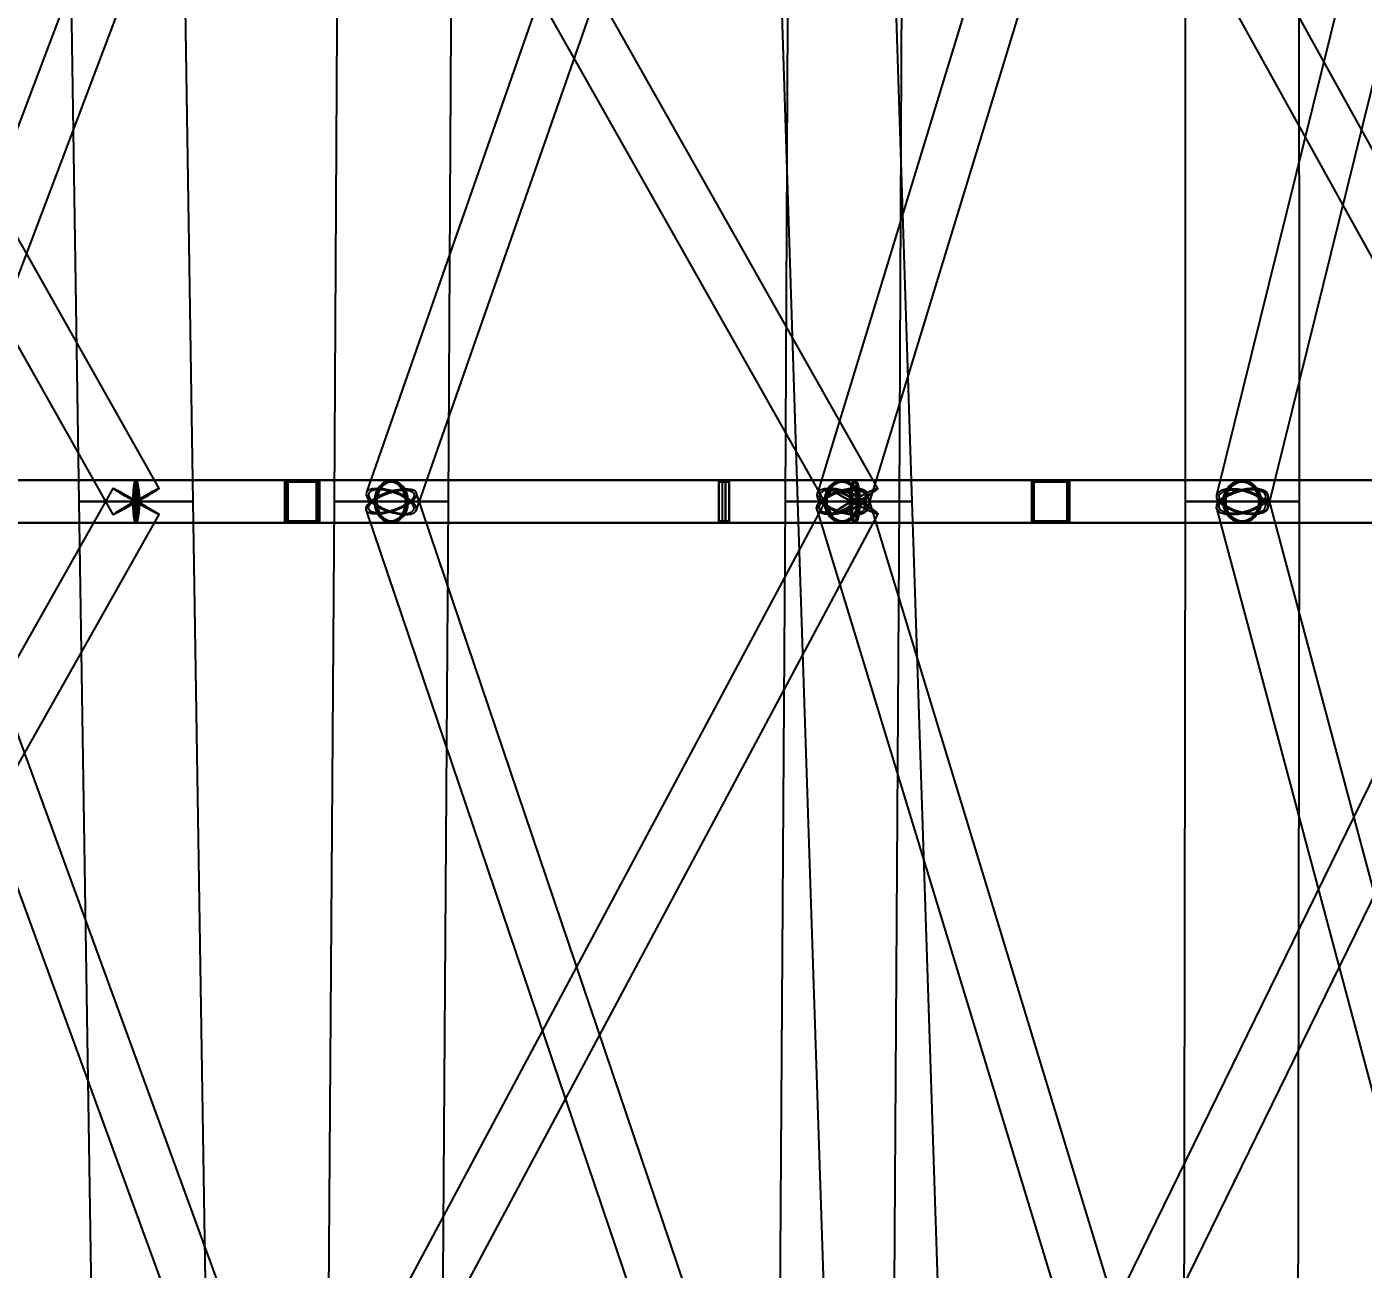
# Model space of a CAD drawing. Header units: millimetres. Extents: x -123812 to 252100, y -3000 to 639000.
# Drawn here: x 6005 to 18780, y 80160 to 92040 of the extents above; entities that cross this region are included whole.
import ezdxf

# ---------------------------------------------------------------- set-up
doc = ezdxf.new("R2010")
doc.units = ezdxf.units.MM
doc.layers.add('D-STR-DIM', color=7, linetype='Continuous', lineweight=13)
doc.layers.add('D-STR-STRC', color=7, linetype='Continuous', lineweight=25)
doc.styles.add('OpenSansCondensed-Light', font='OpenSansCondensed-Light.ttf')
doc.styles.add('TOWER_UNICODE', font='Arial Unicode.ttf')
doc.dimstyles.new('EZDXF', dxfattribs={"dimtxt": 0.25, "dimasz": 0.175, "dimexe": 0.375, "dimexo": 0.125, "dimgap": 0.1, "dimtad": 1, "dimlfac": 100, "dimzin": 12, "dimdsep": 46, "dimtxsty": 'OpenSansCondensed-Light', "dimblk": 'ARCHTICK', "dimcen": 2.5, "dimazin": 3, "dimtfac": 0.5, "dimtmove": 2, "dimatfit": 3})

# ---------------------------------------------------------------- blocks, each defined once
blk = doc.blocks.new('_ARCHTICK')
at = {"color": 0, "linetype": 'BYBLOCK', "const_width": 0.15}
blk.add_lwpolyline([(-0.5, -0.5), (0.5, 0.5)], dxfattribs=at)

msp = doc.modelspace()

# ---------------------------------------------------------------- linework, layer by layer
at = {"layer": 'D-STR-STRC'}
for points in [[(-220.9, 99875.1), (6828.4, 87375.1), (6839.1, 87379.4), (6864.1, 87391.9), (6901.8, 87411.7), (6949.5, 87437.6), (7004, 87467.7), (7061.6, 87500), (7118.3, 87532.3), (7170.4, 87562.4), (7214.2, 87588.3), (7246.8, 87608.1), (7265.9, 87620.6), (7270.3, 87624.9), (220.9, 100124.9)], [(9321.9, 100088.5), (4595.9, 87588.5), (4596.4, 87562.6), (4613.1, 87532.4), (4644.8, 87500), (4689.5, 87467.6), (4743.9, 87437.4), (4804.5, 87411.5), (4867.1, 87391.6), (4927.5, 87379.1), (4981.5, 87374.8), (5025.4, 87379.1), (5056.3, 87391.6), (5072, 87411.5), (9798, 99911.5)], [(6638.7, 99874.2), (13701.7, 87374.2), (13718.1, 87378.5), (13748.2, 87391), (13790.1, 87411), (13840.8, 87437.1), (13897, 87467.4), (13954.8, 87500), (14010.2, 87532.6), (14059.4, 87562.9), (14099.2, 87589), (14126.8, 87609), (14140.3, 87621.5), (14138.9, 87625.8), (7075.9, 100125.8)], [(13621.8, 100089), (9252, 87589), (9248.1, 87562.9), (9260.7, 87532.6), (9288.8, 87500), (9330.7, 87467.4), (9383.3, 87437.1), (9443.2, 87411), (9506.3, 87391), (9568.2, 87378.5), (9624.7, 87374.2), (9672.1, 87378.5), (9707, 87391), (9727, 87411), (14096.8, 99911)], [(13294.5, 99879.1), (20224, 87379.1), (20230.2, 87374.8), (20251.1, 87379.1), (20285.3, 87391.6), (20330.5, 87411.5), (20383.5, 87437.4), (20440.9, 87467.6), (20498.7, 87500), (20552.9, 87532.4), (20599.8, 87562.6), (20636.3, 87588.5), (20659.9, 87608.4), (20668.9, 87620.9), (13739.3, 100120.9)], [(17373.8, 100062.4), (13555.5, 87562.4), (13563, 87532.3), (13586.7, 87500), (13624.9, 87467.7), (13675.1, 87437.6), (13733.9, 87411.7), (13797.1, 87391.9), (13860.6, 87379.4), (13920, 87375.1), (13971.2, 87379.4), (14010.7, 87391.9), (14036, 87411.7), (14045.1, 87437.6), (17863.5, 99937.6)], [(20470.1, 100061.2), (17377, 87561.2), (17378.5, 87531.7), (17396.7, 87500), (17430.4, 87468.3), (17477.2, 87438.8), (17534.1, 87413.5), (17597, 87394.1), (17661.7, 87381.9), (17723.8, 87377.7), (17779.1, 87381.9), (17823.7, 87394.1), (17854.8, 87413.5), (17870.1, 87438.8), (20963.1, 99938.8)], [(0, 87296.8), (7049.4, 87296.8), (7051.9, 87303.7), (7054.3, 87324), (7056.4, 87356.3), (7058, 87398.4), (7059, 87447.4), (7059.3, 87500), (7059, 87552.6), (7058, 87601.6), (7056.4, 87643.7), (7054.3, 87676), (7051.9, 87696.3), (7049.4, 87703.2), (0, 87703.2)], [(4834, 87296.8), (9489.5, 87296.8), (9527.4, 87303.7), (9562.8, 87324), (9593.1, 87356.3), (9616.4, 87398.4), (9631.1, 87447.4), (9636.1, 87500), (9631.1, 87552.6), (9616.4, 87601.6), (9593.1, 87643.7), (9562.8, 87676), (9527.4, 87696.3), (9489.5, 87703.2), (4834, 87703.2)], [(20446.4, 87703.2), (13920.3, 87703.2), (13907.7, 87696.3), (13896, 87676), (13885.9, 87643.7), (13878.2, 87601.6), (13873.3, 87552.6), (13871.7, 87500), (13873.3, 87447.4), (13878.2, 87398.4), (13885.9, 87356.3), (13896, 87324), (13907.7, 87303.7), (13920.3, 87296.8), (20446.4, 87296.8)], [(20849.6, 87703.2), (17623.5, 87703.2), (17576.7, 87696.3), (17533.2, 87676), (17495.7, 87643.7), (17467, 87601.6), (17449, 87552.6), (17442.8, 87500), (17449, 87447.4), (17467, 87398.4), (17495.7, 87356.3), (17533.2, 87324), (17576.7, 87303.7), (17623.5, 87296.8), (20849.6, 87296.8)], [(221, 74875.1), (7270.3, 87375.1), (7265.8, 87379.4), (7246.5, 87391.9), (7213.8, 87411.7), (7169.9, 87437.6), (7117.8, 87467.7), (7061, 87500), (7003.4, 87532.3), (6949, 87562.4), (6901.4, 87588.3), (6863.8, 87608.1), (6838.9, 87620.6), (6828.4, 87624.9), (-221, 75124.9)], [(4594, 87418.6), (9161.4, 74918.6), (9172.1, 74900.3), (9198.5, 74888.8), (9238.7, 74884.9), (9289.9, 74888.8), (9348.8, 74900.3), (9411.2, 74918.6), (9473, 74942.4), (9529.9, 74970.2), (9578, 75000), (9614.1, 75029.8), (9635.7, 75057.6), (9641.3, 75081.4), (5073.9, 87581.4)], [(7468.6, 74883.4), (14143.6, 87383.4), (14130.9, 87395.4), (14103.8, 87414.6), (14064.2, 87439.6), (14014.8, 87468.7), (13959, 87500), (13900.5, 87531.3), (13843.4, 87560.4), (13791.5, 87585.4), (13748.4, 87604.6), (13717, 87616.6), (13699.4, 87620.7), (13696.9, 87616.6), (7021.9, 75116.6)], [(13957.5, 75085.4), (9728.5, 87585.4), (9709.7, 87604.6), (9675.9, 87616.6), (9629.4, 87620.7), (9573.4, 87616.6), (9511.7, 87604.6), (9448.4, 87585.4), (9388, 87560.4), (9334.4, 87531.3), (9291.5, 87500), (9262, 87468.7), (9248, 87439.6), (9250.5, 87414.6), (13479.5, 74914.6)], [(17849.8, 75062.4), (14045.2, 87562.4), (14035.9, 87588.3), (14010.5, 87608.1), (13970.8, 87620.6), (13919.5, 87624.9), (13860.1, 87620.6), (13796.6, 87608.1), (13733.3, 87588.3), (13674.7, 87562.4), (13624.5, 87532.3), (13586.4, 87500), (13562.8, 87467.7), (13555.4, 87437.6), (17360, 74937.6)], [(20218.1, 87611.2), (14104.4, 75111.2), (14109.4, 75099.7), (14129.5, 75081.4), (14163.6, 75057.6), (14209.1, 75029.8), (14263.1, 75000), (14321.8, 74970.2), (14381.3, 74942.4), (14437.4, 74918.6), (14486.5, 74900.3), (14525, 74888.8), (14550.5, 74884.9), (14561.1, 74888.8), (20674.8, 87388.8)], [(21209.6, 75063.7), (17869.4, 87563.7), (17854.5, 87590.1), (17823.9, 87610.4), (17779.6, 87623.1), (17724.7, 87627.5), (17662.9, 87623.1), (17598.4, 87610.4), (17535.6, 87590.1), (17478.9, 87563.7), (17431.9, 87533), (17398.1, 87500), (17379.6, 87467), (17377.7, 87436.3), (20717.9, 74936.3)]]:
    msp.add_lwpolyline(points, dxfattribs=at)
for points in [[(6312, 100000), (6502.9, 87500), (7595.8, 87500), (7402.6, 100000)], [(8943, 87500), (10036, 87500), (10105.3, 100000), (9014.7, 100000)], [(12971.6, 100000), (13373.8, 87500), (14466.8, 87500), (14062.2, 100000)], [(13253.8, 87500), (14346.8, 87500), (14404.6, 100000), (13314, 100000)], [(17073.3, 100000), (17077, 87500), (18170, 87500), (18163.9, 100000)], [(-143.1, 87300), (8779.9, 87300), (8779.9, 87700), (-143.1, 87700)], [(-14.9, 87300), (12684.3, 87300), (12684.3, 87700), (-14.9, 87700)], [(7019.8, 87500), (7020.8, 87447.4), (7023.8, 87398.4), (7028.5, 87356.3), (7034.6, 87324), (7041.7, 87303.7), (7049.4, 87296.8), (13920.3, 87296.8), (13927.9, 87303.7), (13935.1, 87324), (13941.2, 87356.3), (13945.9, 87398.4), (13948.8, 87447.4), (13949.8, 87500), (13948.8, 87552.6), (13945.9, 87601.6), (13941.2, 87643.7), (13935.1, 87676), (13927.9, 87696.3), (13920.3, 87703.2), (7049.4, 87703.2), (7041.7, 87696.3), (7034.6, 87676), (7028.5, 87643.7), (7023.8, 87601.6), (7020.8, 87552.6)], [(7078.9, 87500), (7077.9, 87447.4), (7075, 87398.4), (7070.3, 87356.3), (7064.2, 87324), (7057, 87303.7), (7049.4, 87296.8), (7041.7, 87303.7), (7034.6, 87324), (7028.5, 87356.3), (7023.8, 87398.4), (7020.8, 87447.4), (7019.8, 87500), (7020.8, 87552.6), (7023.8, 87601.6), (7028.5, 87643.7), (7034.6, 87676), (7041.7, 87696.3), (7049.4, 87703.2), (7057, 87696.3), (7064.2, 87676), (7070.3, 87643.7), (7075, 87601.6), (7077.9, 87552.6)], [(7076.6, 87500), (7075.7, 87451.5), (7073, 87406.4), (7068.6, 87367.6), (7063, 87337.9), (7056.4, 87319.2), (7049.4, 87312.8), (7042.3, 87319.2), (7035.7, 87337.9), (7030.1, 87367.6), (7025.8, 87406.4), (7023, 87451.5), (7022.1, 87500), (7023, 87548.5), (7025.8, 87593.6), (7030.1, 87632.4), (7035.7, 87662.1), (7042.3, 87680.8), (7049.4, 87687.2), (7056.4, 87680.8), (7063, 87662.1), (7068.6, 87632.4), (7073, 87593.6), (7075.7, 87548.5)], [(7059.3, 87500), (7059, 87447.4), (7058, 87398.4), (7056.4, 87356.3), (7054.3, 87324), (7051.9, 87303.7), (7049.4, 87296.8), (7046.8, 87303.7), (7044.4, 87324), (7042.3, 87356.3), (7040.8, 87398.4), (7039.8, 87447.4), (7039.4, 87500), (7039.8, 87552.6), (7040.8, 87601.6), (7042.3, 87643.7), (7044.4, 87676), (7046.8, 87696.3), (7049.4, 87703.2), (7051.9, 87696.3), (7054.3, 87676), (7056.4, 87643.7), (7058, 87601.6), (7059, 87552.6)], [(7058.5, 87500), (7058.2, 87451.5), (7057.3, 87406.4), (7055.8, 87367.6), (7053.9, 87337.9), (7051.7, 87319.2), (7049.4, 87312.8), (7047, 87319.2), (7044.8, 87337.9), (7042.9, 87367.6), (7041.4, 87406.4), (7040.5, 87451.5), (7040.2, 87500), (7040.5, 87548.5), (7041.4, 87593.6), (7042.9, 87632.4), (7044.8, 87662.1), (7047, 87680.8), (7049.4, 87687.2), (7051.7, 87680.8), (7053.9, 87662.1), (7055.8, 87632.4), (7057.3, 87593.6), (7058.2, 87548.5)], [(8471.5, 87300), (15956.2, 87300), (15956.2, 87700), (8471.5, 87700)], [(8471.5, 87700), (8802.1, 87700), (8802.1, 87300), (8471.5, 87300)], [(8481.4, 87688), (8792.1, 87688), (8792.1, 87312), (8481.4, 87312)], [(8493.6, 87700), (8779.9, 87700), (8779.9, 87300), (8493.6, 87300)], [(8502.2, 87688), (8771.3, 87688), (8771.3, 87312), (8502.2, 87312)], [(9330.2, 87500), (9335.6, 87447.4), (9351.5, 87398.4), (9376.9, 87356.3), (9409.8, 87324), (9448.3, 87303.7), (9489.5, 87296.8), (13800.3, 87296.8), (13841.5, 87303.7), (13879.9, 87324), (13912.9, 87356.3), (13938.3, 87398.4), (13954.2, 87447.4), (13959.6, 87500), (13954.2, 87552.6), (13938.3, 87601.6), (13912.9, 87643.7), (13879.9, 87676), (13841.5, 87696.3), (13800.3, 87703.2), (9489.5, 87703.2), (9448.3, 87696.3), (9409.8, 87676), (9376.9, 87643.7), (9351.5, 87601.6), (9335.6, 87552.6)], [(9648.8, 87500), (9643.4, 87447.4), (9627.5, 87398.4), (9602.2, 87356.3), (9569.2, 87324), (9530.7, 87303.7), (9489.5, 87296.8), (9448.3, 87303.7), (9409.8, 87324), (9376.9, 87356.3), (9351.5, 87398.4), (9335.6, 87447.4), (9330.2, 87500), (9335.6, 87552.6), (9351.5, 87601.6), (9376.9, 87643.7), (9409.8, 87676), (9448.3, 87696.3), (9489.5, 87703.2), (9530.7, 87696.3), (9569.2, 87676), (9602.2, 87643.7), (9627.5, 87601.6), (9643.4, 87552.6)], [(9636.3, 87500), (9631.3, 87451.5), (9616.6, 87406.4), (9593.3, 87367.6), (9562.9, 87337.9), (9527.5, 87319.2), (9489.5, 87312.8), (9451.5, 87319.2), (9416.1, 87337.9), (9385.7, 87367.6), (9362.4, 87406.4), (9347.7, 87451.5), (9342.7, 87500), (9347.7, 87548.5), (9362.4, 87593.6), (9385.7, 87632.4), (9416.1, 87662.1), (9451.5, 87680.8), (9489.5, 87687.2), (9527.5, 87680.8), (9562.9, 87662.1), (9593.3, 87632.4), (9616.6, 87593.6), (9631.3, 87548.5)], [(9636.1, 87500), (9631.1, 87447.4), (9616.4, 87398.4), (9593.1, 87356.3), (9562.8, 87324), (9527.4, 87303.7), (9489.5, 87296.8), (9451.6, 87303.7), (9416.2, 87324), (9385.9, 87356.3), (9362.6, 87398.4), (9347.9, 87447.4), (9342.9, 87500), (9347.9, 87552.6), (9362.6, 87601.6), (9385.9, 87643.7), (9416.2, 87676), (9451.6, 87696.3), (9489.5, 87703.2), (9527.4, 87696.3), (9562.8, 87676), (9593.1, 87643.7), (9616.4, 87601.6), (9631.1, 87552.6)], [(9624.5, 87500), (9619.9, 87451.5), (9606.4, 87406.4), (9585, 87367.6), (9557, 87337.9), (9524.5, 87319.2), (9489.5, 87312.8), (9454.6, 87319.2), (9422, 87337.9), (9394, 87367.6), (9372.6, 87406.4), (9359.1, 87451.5), (9354.5, 87500), (9359.1, 87548.5), (9372.6, 87593.6), (9394, 87632.4), (9422, 87662.1), (9454.6, 87680.8), (9489.5, 87687.2), (9524.5, 87680.8), (9557, 87662.1), (9585, 87632.4), (9606.4, 87593.6), (9619.9, 87548.5)], [(12620, 87300), (24701.9, 87300), (24701.9, 87700), (12620, 87700)], [(12620, 87700), (12718.8, 87700), (12718.8, 87300), (12620, 87300)], [(12623, 87688), (12715.8, 87688), (12715.8, 87312), (12623, 87312)], [(12654.5, 87700), (12684.3, 87700), (12684.3, 87300), (12654.5, 87300)], [(12655.4, 87688), (12683.4, 87688), (12683.4, 87312), (12655.4, 87312)], [(13629.5, 87500), (13635.3, 87447.4), (13652.4, 87398.4), (13679.5, 87356.3), (13714.9, 87324), (13756.1, 87303.7), (13800.3, 87296.8), (17623.5, 87296.8), (17667.7, 87303.7), (17708.9, 87324), (17744.3, 87356.3), (17771.4, 87398.4), (17788.5, 87447.4), (17794.3, 87500), (17788.5, 87552.6), (17771.4, 87601.6), (17744.3, 87643.7), (17708.9, 87676), (17667.7, 87696.3), (17623.5, 87703.2), (13800.3, 87703.2), (13756.1, 87696.3), (13714.9, 87676), (13679.5, 87643.7), (13652.4, 87601.6), (13635.3, 87552.6)], [(13971.1, 87500), (13965.3, 87447.4), (13948.2, 87398.4), (13921.1, 87356.3), (13885.7, 87324), (13844.5, 87303.7), (13800.3, 87296.8), (13756.1, 87303.7), (13714.9, 87324), (13679.5, 87356.3), (13652.4, 87398.4), (13635.3, 87447.4), (13629.5, 87500), (13635.3, 87552.6), (13652.4, 87601.6), (13679.5, 87643.7), (13714.9, 87676), (13756.1, 87696.3), (13800.3, 87703.2), (13844.5, 87696.3), (13885.7, 87676), (13921.1, 87643.7), (13948.2, 87601.6), (13965.3, 87552.6)], [(13959.6, 87500), (13954.2, 87447.4), (13938.3, 87398.4), (13912.9, 87356.3), (13879.9, 87324), (13841.5, 87303.7), (13800.3, 87296.8), (13759.1, 87303.7), (13720.6, 87324), (13687.6, 87356.3), (13662.3, 87398.4), (13646.4, 87447.4), (13641, 87500), (13646.4, 87552.6), (13662.3, 87601.6), (13687.6, 87643.7), (13720.6, 87676), (13759.1, 87696.3), (13800.3, 87703.2), (13841.5, 87696.3), (13879.9, 87676), (13912.9, 87643.7), (13938.3, 87601.6), (13954.2, 87552.6)], [(13957.6, 87500), (13952.3, 87451.5), (13936.6, 87406.4), (13911.6, 87367.6), (13879, 87337.9), (13841, 87319.2), (13800.3, 87312.8), (13759.6, 87319.2), (13721.6, 87337.9), (13689, 87367.6), (13664, 87406.4), (13648.3, 87451.5), (13642.9, 87500), (13648.3, 87548.5), (13664, 87593.6), (13689, 87632.4), (13721.6, 87662.1), (13759.6, 87680.8), (13800.3, 87687.2), (13841, 87680.8), (13879, 87662.1), (13911.6, 87632.4), (13936.6, 87593.6), (13952.3, 87548.5)], [(13947.1, 87500), (13942.1, 87451.5), (13927.4, 87406.4), (13904.1, 87367.6), (13873.7, 87337.9), (13838.3, 87319.2), (13800.3, 87312.8), (13762.3, 87319.2), (13726.9, 87337.9), (13696.5, 87367.6), (13673.2, 87406.4), (13658.5, 87451.5), (13653.5, 87500), (13658.5, 87548.5), (13673.2, 87593.6), (13696.5, 87632.4), (13726.9, 87662.1), (13762.3, 87680.8), (13800.3, 87687.2), (13838.3, 87680.8), (13873.7, 87662.1), (13904.1, 87632.4), (13927.4, 87593.6), (13942.1, 87548.5)], [(13968.9, 87500), (13967.2, 87447.4), (13962.4, 87398.4), (13954.6, 87356.3), (13944.6, 87324), (13932.9, 87303.7), (13920.3, 87296.8), (13907.7, 87303.7), (13896, 87324), (13885.9, 87356.3), (13878.2, 87398.4), (13873.3, 87447.4), (13871.7, 87500), (13873.3, 87552.6), (13878.2, 87601.6), (13885.9, 87643.7), (13896, 87676), (13907.7, 87696.3), (13920.3, 87703.2), (13932.9, 87696.3), (13944.6, 87676), (13954.6, 87643.7), (13962.4, 87601.6), (13967.2, 87552.6)], [(13965.1, 87500), (13963.5, 87451.5), (13959.1, 87406.4), (13951.9, 87367.6), (13942.7, 87337.9), (13931.9, 87319.2), (13920.3, 87312.8), (13908.7, 87319.2), (13897.9, 87337.9), (13888.6, 87367.6), (13881.5, 87406.4), (13877, 87451.5), (13875.5, 87500), (13877, 87548.5), (13881.5, 87593.6), (13888.6, 87632.4), (13897.9, 87662.1), (13908.7, 87680.8), (13920.3, 87687.2), (13931.9, 87680.8), (13942.7, 87662.1), (13951.9, 87632.4), (13959.1, 87593.6), (13963.5, 87548.5)], [(13949.8, 87500), (13948.8, 87447.4), (13945.9, 87398.4), (13941.2, 87356.3), (13935.1, 87324), (13927.9, 87303.7), (13920.3, 87296.8), (13912.6, 87303.7), (13905.5, 87324), (13899.4, 87356.3), (13894.7, 87398.4), (13891.7, 87447.4), (13890.7, 87500), (13891.7, 87552.6), (13894.7, 87601.6), (13899.4, 87643.7), (13905.5, 87676), (13912.6, 87696.3), (13920.3, 87703.2), (13927.9, 87696.3), (13935.1, 87676), (13941.2, 87643.7), (13945.9, 87601.6), (13948.8, 87552.6)], [(13947.5, 87500), (13946.6, 87451.5), (13943.9, 87406.4), (13939.5, 87367.6), (13933.9, 87337.9), (13927.3, 87319.2), (13920.3, 87312.8), (13913.2, 87319.2), (13906.7, 87337.9), (13901, 87367.6), (13896.7, 87406.4), (13894, 87451.5), (13893, 87500), (13894, 87548.5), (13896.7, 87593.6), (13901, 87632.4), (13906.7, 87662.1), (13913.2, 87680.8), (13920.3, 87687.2), (13927.3, 87680.8), (13933.9, 87662.1), (13939.5, 87632.4), (13943.9, 87593.6), (13946.6, 87548.5)], [(15610.8, 87300), (21486.4, 87300), (21486.4, 87700), (15610.8, 87700)], [(15610.8, 87700), (15971.1, 87700), (15971.1, 87300), (15610.8, 87300)], [(15621.6, 87688), (15960.3, 87688), (15960.3, 87312), (15621.6, 87312)], [(15625.6, 87700), (15956.2, 87700), (15956.2, 87300), (15625.6, 87300)], [(15635.6, 87688), (15946.3, 87688), (15946.3, 87312), (15635.6, 87312)], [(17804.3, 87500), (17798.1, 87447.4), (17780, 87398.4), (17751.3, 87356.3), (17713.9, 87324), (17670.3, 87303.7), (17623.5, 87296.8), (17576.7, 87303.7), (17533.2, 87324), (17495.7, 87356.3), (17467, 87398.4), (17449, 87447.4), (17442.8, 87500), (17449, 87552.6), (17467, 87601.6), (17495.7, 87643.7), (17533.2, 87676), (17576.7, 87696.3), (17623.5, 87703.2), (17670.3, 87696.3), (17713.9, 87676), (17751.3, 87643.7), (17780, 87601.6), (17798.1, 87552.6)], [(17794.3, 87500), (17788.5, 87447.4), (17771.4, 87398.4), (17744.3, 87356.3), (17708.9, 87324), (17667.7, 87303.7), (17623.5, 87296.8), (17579.3, 87303.7), (17538.1, 87324), (17502.7, 87356.3), (17475.6, 87398.4), (17458.5, 87447.4), (17452.7, 87500), (17458.5, 87552.6), (17475.6, 87601.6), (17502.7, 87643.7), (17538.1, 87676), (17579.3, 87696.3), (17623.5, 87703.2), (17667.7, 87696.3), (17708.9, 87676), (17744.3, 87643.7), (17771.4, 87601.6), (17788.5, 87552.6)], [(17790, 87500), (17784.4, 87451.5), (17767.7, 87406.4), (17741.3, 87367.6), (17706.8, 87337.9), (17666.6, 87319.2), (17623.5, 87312.8), (17580.4, 87319.2), (17540.3, 87337.9), (17505.8, 87367.6), (17479.3, 87406.4), (17462.7, 87451.5), (17457, 87500), (17462.7, 87548.5), (17479.3, 87593.6), (17505.8, 87632.4), (17540.3, 87662.1), (17580.4, 87680.8), (17623.5, 87687.2), (17666.6, 87680.8), (17706.8, 87662.1), (17741.3, 87632.4), (17767.7, 87593.6), (17784.4, 87548.5)], [(17780.9, 87500), (17775.5, 87451.5), (17759.8, 87406.4), (17734.8, 87367.6), (17702.2, 87337.9), (17664.3, 87319.2), (17623.5, 87312.8), (17582.8, 87319.2), (17544.8, 87337.9), (17512.3, 87367.6), (17487.3, 87406.4), (17471.5, 87451.5), (17466.2, 87500), (17471.5, 87548.5), (17487.3, 87593.6), (17512.3, 87632.4), (17544.8, 87662.1), (17582.8, 87680.8), (17623.5, 87687.2), (17664.3, 87680.8), (17702.2, 87662.1), (17734.8, 87632.4), (17759.8, 87593.6), (17775.5, 87548.5)], [(7061, 87500), (7117.8, 87467.7), (7169.9, 87437.6), (7213.8, 87411.7), (7246.5, 87391.9), (7265.8, 87379.4), (7270.3, 87375.1), (7259.8, 87379.4), (7234.9, 87391.9), (7197.4, 87411.7), (7149.8, 87437.6), (7095.3, 87467.7), (7037.7, 87500), (6980.9, 87532.3), (6928.8, 87562.4), (6884.9, 87588.3), (6852.2, 87608.1), (6832.9, 87620.6), (6828.4, 87624.9), (6838.9, 87620.6), (6863.8, 87608.1), (6901.4, 87588.3), (6949, 87562.4), (7003.4, 87532.3)], [(7037.2, 87500), (6980.4, 87467.7), (6928.3, 87437.6), (6884.5, 87411.7), (6851.9, 87391.9), (6832.8, 87379.4), (6828.4, 87375.1), (6839.1, 87379.4), (6864.1, 87391.9), (6901.8, 87411.7), (6949.5, 87437.6), (7004, 87467.7), (7061.6, 87500), (7118.3, 87532.3), (7170.4, 87562.4), (7214.2, 87588.3), (7246.8, 87608.1), (7265.9, 87620.6), (7270.3, 87624.9), (7259.6, 87620.6), (7234.6, 87608.1), (7197, 87588.3), (7149.3, 87562.4), (7094.8, 87532.3)], [(7059.9, 87500), (7111.1, 87470.9), (7158.1, 87443.7), (7197.6, 87420.4), (7227.1, 87402.5), (7244.5, 87391.3), (7248.6, 87387.4), (7239.1, 87391.3), (7216.6, 87402.5), (7182.8, 87420.4), (7139.9, 87443.7), (7090.8, 87470.9), (7038.9, 87500), (6987.7, 87529.1), (6940.7, 87556.3), (6901.1, 87579.6), (6871.6, 87597.5), (6854.2, 87608.7), (6850.2, 87612.6), (6859.7, 87608.7), (6882.1, 87597.5), (6915.9, 87579.6), (6958.8, 87556.3), (7007.9, 87529.1)], [(7038.4, 87500), (6987.2, 87470.9), (6940.2, 87443.7), (6900.7, 87420.4), (6871.4, 87402.5), (6854.1, 87391.2), (6850.2, 87387.4), (6859.8, 87391.2), (6882.4, 87402.5), (6916.3, 87420.4), (6959.3, 87443.7), (7008.4, 87470.9), (7060.4, 87500), (7111.5, 87529.1), (7158.5, 87556.3), (7198, 87579.6), (7227.4, 87597.5), (7244.6, 87608.8), (7248.5, 87612.6), (7238.9, 87608.8), (7216.4, 87597.5), (7182.4, 87579.6), (7139.4, 87556.3), (7090.3, 87529.1)], [(9687.5, 87500), (9644.6, 87468.7), (9591.1, 87439.6), (9530.6, 87414.6), (9467.3, 87395.4), (9405.6, 87383.4), (9349.6, 87379.3), (9303.1, 87383.4), (9269.3, 87395.4), (9250.5, 87414.6), (9248, 87439.6), (9262, 87468.7), (9291.5, 87500), (9334.4, 87531.3), (9388, 87560.4), (9448.4, 87585.4), (9511.7, 87604.6), (9573.4, 87616.6), (9629.4, 87620.7), (9675.9, 87616.6), (9709.7, 87604.6), (9728.5, 87585.4), (9731, 87560.4), (9717, 87531.3)], [(9288.8, 87500), (9330.7, 87467.4), (9383.3, 87437.1), (9443.2, 87411), (9506.3, 87391), (9568.2, 87378.5), (9624.7, 87374.2), (9672.1, 87378.5), (9707, 87391), (9727, 87411), (9730.9, 87437.1), (9718.4, 87467.4), (9690.2, 87500), (9648.4, 87532.6), (9595.7, 87562.9), (9535.8, 87589), (9472.7, 87609), (9410.8, 87621.5), (9354.3, 87625.8), (9306.9, 87621.5), (9272, 87609), (9252, 87589), (9248.1, 87562.9), (9260.7, 87532.6)], [(9308.6, 87500), (9346.3, 87470.6), (9393.8, 87443.3), (9447.8, 87419.8), (9504.6, 87401.7), (9560.5, 87390.4), (9611.4, 87386.6), (9654.1, 87390.4), (9685.6, 87401.7), (9703.7, 87419.8), (9707.2, 87443.3), (9695.8, 87470.6), (9670.4, 87500), (9632.7, 87529.4), (9585.2, 87556.7), (9531.2, 87580.2), (9474.4, 87598.3), (9418.6, 87609.6), (9367.6, 87613.4), (9324.9, 87609.6), (9293.4, 87598.3), (9275.3, 87580.2), (9271.8, 87556.7), (9283.2, 87529.4)], [(9668.1, 87500), (9629.3, 87471.8), (9581.1, 87445.6), (9526.6, 87423), (9469.5, 87405.7), (9413.9, 87394.9), (9363.4, 87391.1), (9321.4, 87394.9), (9291, 87405.7), (9274, 87423), (9271.8, 87445.6), (9284.4, 87471.8), (9311, 87500), (9349.7, 87528.2), (9397.9, 87554.4), (9452.5, 87577), (9509.5, 87594.3), (9565.1, 87605.1), (9615.7, 87608.9), (9657.6, 87605.1), (9688, 87594.3), (9705, 87577), (9707.2, 87554.4), (9694.6, 87528.2)], [(14014.2, 87500), (13976.1, 87467.7), (13925.9, 87437.6), (13867.2, 87411.7), (13804, 87391.9), (13740.5, 87379.4), (13681, 87375.1), (13629.7, 87379.4), (13590, 87391.9), (13564.7, 87411.7), (13555.4, 87437.6), (13562.8, 87467.7), (13586.4, 87500), (13624.5, 87532.3), (13674.7, 87562.4), (13733.3, 87588.3), (13796.6, 87608.1), (13860.1, 87620.6), (13919.5, 87624.9), (13970.8, 87620.6), (14010.5, 87608.1), (14035.9, 87588.3), (14045.2, 87562.4), (14037.8, 87532.3)], [(13586.7, 87500), (13624.9, 87467.7), (13675.1, 87437.6), (13733.9, 87411.7), (13797.1, 87391.9), (13860.6, 87379.4), (13920, 87375.1), (13971.2, 87379.4), (14010.7, 87391.9), (14036, 87411.7), (14045.1, 87437.6), (14037.6, 87467.7), (14013.9, 87500), (13975.6, 87532.3), (13925.4, 87562.4), (13866.7, 87588.3), (13803.5, 87608.1), (13740, 87620.6), (13680.6, 87624.9), (13629.4, 87620.6), (13589.8, 87608.1), (13564.6, 87588.3), (13555.5, 87562.4), (13563, 87532.3)], [(13993.2, 87500), (13958.8, 87470.9), (13913.6, 87443.7), (13860.6, 87420.4), (13803.6, 87402.5), (13746.4, 87391.3), (13692.8, 87387.4), (13646.5, 87391.3), (13610.7, 87402.5), (13587.9, 87420.4), (13579.5, 87443.7), (13586.2, 87470.9), (13607.4, 87500), (13641.8, 87529.1), (13687, 87556.3), (13739.9, 87579.6), (13797, 87597.5), (13854.2, 87608.7), (13907.8, 87612.6), (13954.1, 87608.7), (13989.8, 87597.5), (14012.7, 87579.6), (14021.1, 87556.3), (14014.4, 87529.1)], [(13607.7, 87500), (13642.2, 87470.9), (13687.4, 87443.7), (13740.4, 87420.4), (13797.4, 87402.5), (13854.7, 87391.2), (13908.2, 87387.4), (13954.3, 87391.2), (13990, 87402.5), (14012.8, 87420.4), (14021, 87443.7), (14014.2, 87470.9), (13992.9, 87500), (13958.4, 87529.1), (13913.1, 87556.3), (13860.2, 87579.6), (13803.1, 87597.5), (13745.9, 87608.8), (13692.4, 87612.6), (13646.2, 87608.8), (13610.6, 87597.5), (13587.8, 87579.6), (13579.6, 87556.3), (13586.3, 87529.1)], [(13959, 87500), (14014.8, 87468.7), (14064.2, 87439.6), (14103.8, 87414.6), (14130.9, 87395.4), (14143.6, 87383.4), (14141.1, 87379.3), (14123.6, 87383.4), (14092.2, 87395.4), (14049.1, 87414.6), (13997.2, 87439.6), (13940, 87468.7), (13881.6, 87500), (13825.7, 87531.3), (13776.3, 87560.4), (13736.7, 87585.4), (13709.7, 87604.6), (13696.9, 87616.6), (13699.4, 87620.7), (13717, 87616.6), (13748.4, 87604.6), (13791.5, 87585.4), (13843.4, 87560.4), (13900.5, 87531.3)], [(13885.8, 87500), (13830.4, 87467.4), (13781.1, 87437.1), (13741.3, 87411), (13713.7, 87391), (13700.2, 87378.5), (13701.7, 87374.2), (13718.1, 87378.5), (13748.2, 87391), (13790.1, 87411), (13840.8, 87437.1), (13897, 87467.4), (13954.8, 87500), (14010.2, 87532.6), (14059.4, 87562.9), (14099.2, 87589), (14126.8, 87609), (14140.3, 87621.5), (14138.9, 87625.8), (14122.5, 87621.5), (14092.3, 87609), (14050.5, 87589), (13999.7, 87562.9), (13943.5, 87532.6)], [(13955.2, 87500), (14005.5, 87471.8), (14050.1, 87445.6), (14085.8, 87423), (14110.2, 87405.7), (14121.6, 87394.9), (14119.4, 87391.1), (14103.6, 87394.9), (14075.3, 87405.7), (14036.4, 87423), (13989.6, 87445.6), (13938.1, 87471.8), (13885.4, 87500), (13835, 87528.2), (13790.5, 87554.4), (13754.8, 87577), (13730.4, 87594.3), (13718.9, 87605.1), (13721.2, 87608.9), (13737, 87605.1), (13765.3, 87594.3), (13804.2, 87577), (13850.9, 87554.4), (13902.5, 87528.2)], [(13889.2, 87500), (13839.2, 87470.6), (13794.8, 87443.3), (13758.9, 87419.8), (13734.1, 87401.7), (13721.9, 87390.4), (13723.2, 87386.6), (13738, 87390.4), (13765.1, 87401.7), (13802.9, 87419.8), (13848.7, 87443.3), (13899.3, 87470.6), (13951.4, 87500), (14001.3, 87529.4), (14045.7, 87556.7), (14081.6, 87580.2), (14106.5, 87598.3), (14118.7, 87609.6), (14117.4, 87613.4), (14102.6, 87609.6), (14075.4, 87598.3), (14037.6, 87580.2), (13991.9, 87556.7), (13941.2, 87529.4)], [(17396.7, 87500), (17430.4, 87468.3), (17477.2, 87438.8), (17534.1, 87413.5), (17597, 87394.1), (17661.7, 87381.9), (17723.8, 87377.7), (17779.1, 87381.9), (17823.7, 87394.1), (17854.8, 87413.5), (17870.1, 87438.8), (17868.5, 87468.3), (17850.3, 87500), (17816.6, 87531.7), (17769.8, 87561.2), (17713, 87586.5), (17650.1, 87605.9), (17585.4, 87618.1), (17523.3, 87622.3), (17468, 87618.1), (17423.3, 87605.9), (17392.3, 87586.5), (17377, 87561.2), (17378.5, 87531.7)], [(17849, 87500), (17815.1, 87467), (17768.2, 87436.3), (17711.4, 87409.9), (17648.6, 87389.6), (17584.1, 87376.9), (17522.3, 87372.5), (17467.4, 87376.9), (17423.2, 87389.6), (17392.6, 87409.9), (17377.7, 87436.3), (17379.6, 87467), (17398.1, 87500), (17431.9, 87533), (17478.9, 87563.7), (17535.6, 87590.1), (17598.4, 87610.4), (17662.9, 87623.1), (17724.7, 87627.5), (17779.6, 87623.1), (17823.9, 87610.4), (17854.5, 87590.1), (17869.4, 87563.7), (17867.5, 87533)], [(17419.1, 87500), (17449.4, 87471.5), (17491.6, 87444.9), (17542.9, 87422), (17599.6, 87404.5), (17657.9, 87393.5), (17713.9, 87389.7), (17763.7, 87393.5), (17804, 87404.5), (17832, 87422), (17845.8, 87444.9), (17844.4, 87471.5), (17828, 87500), (17797.6, 87528.5), (17755.4, 87555.1), (17704.2, 87578), (17647.5, 87595.5), (17589.1, 87606.5), (17533.1, 87610.3), (17483.3, 87606.5), (17443, 87595.5), (17415, 87578), (17401.3, 87555.1), (17402.6, 87528.5)], [(17826.8, 87500), (17796.3, 87470.3), (17753.9, 87442.5), (17702.8, 87418.7), (17646.2, 87400.5), (17588, 87389), (17532.3, 87385.1), (17482.8, 87389), (17442.9, 87400.5), (17415.3, 87418.7), (17401.9, 87442.5), (17403.6, 87470.3), (17420.3, 87500), (17450.8, 87529.7), (17493.1, 87557.5), (17544.3, 87581.3), (17600.9, 87599.5), (17659, 87611), (17714.7, 87614.9), (17764.3, 87611), (17804.2, 87599.5), (17831.8, 87581.3), (17845.2, 87557.5), (17843.5, 87529.7)], [(6502.9, 87500), (6697.6, 75000), (7792.9, 75000), (7595.8, 87500)], [(7595.8, 87500), (7577.2, 87500), (7522.6, 87500), (7435.8, 87500), (7322.6, 87500), (7190.8, 87500), (7049.4, 87500), (6907.9, 87500), (6776.1, 87500), (6662.9, 87500), (6576.1, 87500), (6521.5, 87500), (6502.9, 87500), (6521.5, 87500), (6576.1, 87500), (6662.9, 87500), (6776.1, 87500), (6907.9, 87500), (7049.4, 87500), (7190.8, 87500), (7322.6, 87500), (7435.8, 87500), (7522.6, 87500), (7577.2, 87500)], [(8853.7, 75000), (9949, 75000), (10036, 87500), (8943, 87500)], [(10036, 87500), (10017.4, 87500), (9962.8, 87500), (9875.9, 87500), (9762.7, 87500), (9630.9, 87500), (9489.5, 87500), (9348.1, 87500), (9216.3, 87500), (9103.1, 87500), (9016.2, 87500), (8961.6, 87500), (8943, 87500), (8961.6, 87500), (9016.2, 87500), (9103.1, 87500), (9216.3, 87500), (9348.1, 87500), (9489.5, 87500), (9630.9, 87500), (9762.7, 87500), (9875.9, 87500), (9962.8, 87500), (10017.4, 87500)], [(13170.9, 75000), (14266.2, 75000), (14346.8, 87500), (13253.8, 87500)], [(14346.8, 87500), (14328.1, 87500), (14273.5, 87500), (14186.7, 87500), (14073.5, 87500), (13941.7, 87500), (13800.3, 87500), (13658.8, 87500), (13527, 87500), (13413.9, 87500), (13327, 87500), (13272.4, 87500), (13253.8, 87500), (13272.4, 87500), (13327, 87500), (13413.9, 87500), (13527, 87500), (13658.8, 87500), (13800.3, 87500), (13941.7, 87500), (14073.5, 87500), (14186.7, 87500), (14273.5, 87500), (14328.1, 87500)], [(13373.8, 87500), (13785.1, 75000), (14880.4, 75000), (14466.8, 87500)], [(14466.8, 87500), (14448.1, 87500), (14393.5, 87500), (14306.7, 87500), (14193.5, 87500), (14061.7, 87500), (13920.3, 87500), (13778.8, 87500), (13647, 87500), (13533.9, 87500), (13447, 87500), (13392.4, 87500), (13373.8, 87500), (13392.4, 87500), (13447, 87500), (13533.9, 87500), (13647, 87500), (13778.8, 87500), (13920.3, 87500), (14061.7, 87500), (14193.5, 87500), (14306.7, 87500), (14393.5, 87500), (14448.1, 87500)], [(17057.3, 75000), (18152.6, 75000), (18170, 87500), (17077, 87500)], [(18170, 87500), (18151.4, 87500), (18096.8, 87500), (18009.9, 87500), (17896.8, 87500), (17765, 87500), (17623.5, 87500), (17482.1, 87500), (17350.3, 87500), (17237.1, 87500), (17150.3, 87500), (17095.7, 87500), (17077, 87500), (17095.7, 87500), (17150.3, 87500), (17237.1, 87500), (17350.3, 87500), (17482.1, 87500), (17623.5, 87500), (17765, 87500), (17896.8, 87500), (18009.9, 87500), (18096.8, 87500), (18151.4, 87500)]]:
    msp.add_lwpolyline(points, close=True, dxfattribs=at)

# ---------------------------------------------------------------- dimensions: what is measured, and where the dimension line sits
at = {"layer": 'D-STR-DIM'}
for base, p2 in [((187000, 0), (0, 450000)), ((250000, 0), (0, 375000)), ((124000, 0), (0, 350000))]:
    msp.add_linear_dim(base=base, p1=(0, 0), p2=p2, angle=90, dimstyle='EZDXF', override={"dimtxt": 8400, "dimasz": 3750, "dimexe": 2100, "dimexo": 1800, "dimgap": 2100, "dimtad": 1, "dimdec": 0, "dimlfac": 1, "dimlunit": 2, "dimtxsty": 'TOWER_UNICODE', "dimclrd": 7, "dimclre": 7, "dimclrt": 7}, dxfattribs=at).render()

doc.saveas('drawing.dxf')
